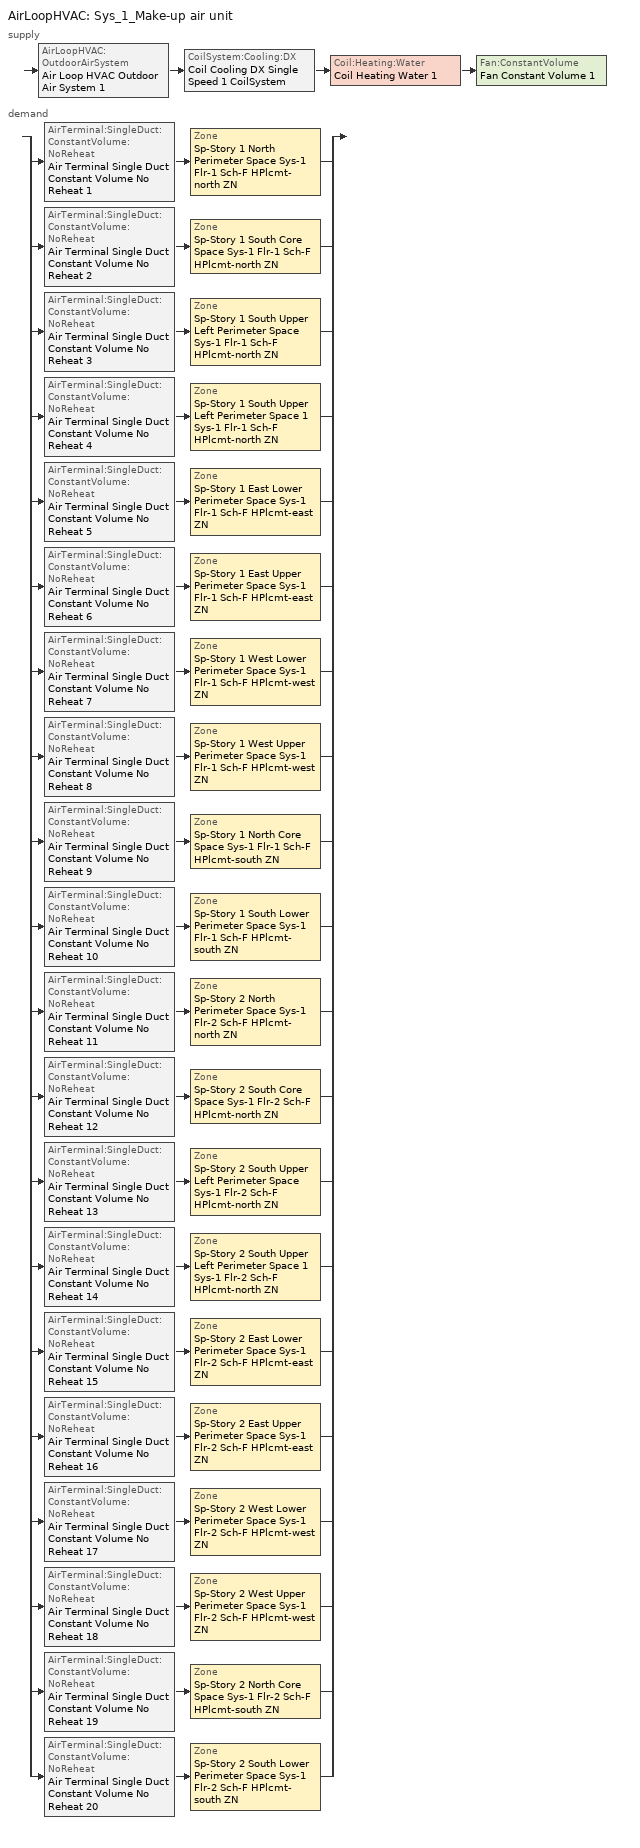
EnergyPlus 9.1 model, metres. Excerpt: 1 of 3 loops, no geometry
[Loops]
AirLoopHVAC 'Sys_1_Make-up air unit'
 supply: AirLoopHVAC:OutdoorAirSystem 'Air Loop HVAC Outdoor Air System 1' > CoilSystem:Cooling:DX 'Coil Cooling DX Single Speed 1 CoilSystem' > Coil:Heating:Water 'Coil Heating Water 1' > Fan:ConstantVolume 'Fan Constant Volume 1'
 demand: split
  | AirTerminal:SingleDuct:ConstantVolume:NoReheat 'Air Terminal Single Duct Constant Volume No Reheat 1' > Zone 'Sp-Story 1 North Perimeter Space Sys-1 Flr-1 Sch-F HPlcmt-north ZN'
  | AirTerminal:SingleDuct:ConstantVolume:NoReheat 'Air Terminal Single Duct Constant Volume No Reheat 2' > Zone 'Sp-Story 1 South Core Space Sys-1 Flr-1 Sch-F HPlcmt-north ZN'
  | AirTerminal:SingleDuct:ConstantVolume:NoReheat 'Air Terminal Single Duct Constant Volume No Reheat 3' > Zone 'Sp-Story 1 South Upper Left Perimeter Space Sys-1 Flr-1 Sch-F HPlcmt-north ZN'
  | AirTerminal:SingleDuct:ConstantVolume:NoReheat 'Air Terminal Single Duct Constant Volume No Reheat 4' > Zone 'Sp-Story 1 South Upper Left Perimeter Space 1 Sys-1 Flr-1 Sch-F HPlcmt-north ZN'
  | AirTerminal:SingleDuct:ConstantVolume:NoReheat 'Air Terminal Single Duct Constant Volume No Reheat 5' > Zone 'Sp-Story 1 East Lower Perimeter Space Sys-1 Flr-1 Sch-F HPlcmt-east ZN'
  | AirTerminal:SingleDuct:ConstantVolume:NoReheat 'Air Terminal Single Duct Constant Volume No Reheat 6' > Zone 'Sp-Story 1 East Upper Perimeter Space Sys-1 Flr-1 Sch-F HPlcmt-east ZN'
  | AirTerminal:SingleDuct:ConstantVolume:NoReheat 'Air Terminal Single Duct Constant Volume No Reheat 7' > Zone 'Sp-Story 1 West Lower Perimeter Space Sys-1 Flr-1 Sch-F HPlcmt-west ZN'
  | AirTerminal:SingleDuct:ConstantVolume:NoReheat 'Air Terminal Single Duct Constant Volume No Reheat 8' > Zone 'Sp-Story 1 West Upper Perimeter Space Sys-1 Flr-1 Sch-F HPlcmt-west ZN'
  | AirTerminal:SingleDuct:ConstantVolume:NoReheat 'Air Terminal Single Duct Constant Volume No Reheat 9' > Zone 'Sp-Story 1 North Core Space Sys-1 Flr-1 Sch-F HPlcmt-south ZN'
  | AirTerminal:SingleDuct:ConstantVolume:NoReheat 'Air Terminal Single Duct Constant Volume No Reheat 10' > Zone 'Sp-Story 1 South Lower Perimeter Space Sys-1 Flr-1 Sch-F HPlcmt-south ZN'
  | AirTerminal:SingleDuct:ConstantVolume:NoReheat 'Air Terminal Single Duct Constant Volume No Reheat 11' > Zone 'Sp-Story 2 North Perimeter Space Sys-1 Flr-2 Sch-F HPlcmt-north ZN'
  | AirTerminal:SingleDuct:ConstantVolume:NoReheat 'Air Terminal Single Duct Constant Volume No Reheat 12' > Zone 'Sp-Story 2 South Core Space Sys-1 Flr-2 Sch-F HPlcmt-north ZN'
  | AirTerminal:SingleDuct:ConstantVolume:NoReheat 'Air Terminal Single Duct Constant Volume No Reheat 13' > Zone 'Sp-Story 2 South Upper Left Perimeter Space Sys-1 Flr-2 Sch-F HPlcmt-north ZN'
  | AirTerminal:SingleDuct:ConstantVolume:NoReheat 'Air Terminal Single Duct Constant Volume No Reheat 14' > Zone 'Sp-Story 2 South Upper Left Perimeter Space 1 Sys-1 Flr-2 Sch-F HPlcmt-north ZN'
  | AirTerminal:SingleDuct:ConstantVolume:NoReheat 'Air Terminal Single Duct Constant Volume No Reheat 15' > Zone 'Sp-Story 2 East Lower Perimeter Space Sys-1 Flr-2 Sch-F HPlcmt-east ZN'
  | AirTerminal:SingleDuct:ConstantVolume:NoReheat 'Air Terminal Single Duct Constant Volume No Reheat 16' > Zone 'Sp-Story 2 East Upper Perimeter Space Sys-1 Flr-2 Sch-F HPlcmt-east ZN'
  | AirTerminal:SingleDuct:ConstantVolume:NoReheat 'Air Terminal Single Duct Constant Volume No Reheat 17' > Zone 'Sp-Story 2 West Lower Perimeter Space Sys-1 Flr-2 Sch-F HPlcmt-west ZN'
  | AirTerminal:SingleDuct:ConstantVolume:NoReheat 'Air Terminal Single Duct Constant Volume No Reheat 18' > Zone 'Sp-Story 2 West Upper Perimeter Space Sys-1 Flr-2 Sch-F HPlcmt-west ZN'
  | AirTerminal:SingleDuct:ConstantVolume:NoReheat 'Air Terminal Single Duct Constant Volume No Reheat 19' > Zone 'Sp-Story 2 North Core Space Sys-1 Flr-2 Sch-F HPlcmt-south ZN'
  | AirTerminal:SingleDuct:ConstantVolume:NoReheat 'Air Terminal Single Duct Constant Volume No Reheat 20' > Zone 'Sp-Story 2 South Lower Perimeter Space Sys-1 Flr-2 Sch-F HPlcmt-south ZN'
[ZoneControl:Thermostat] Control Object Type 1=ThermostatSetpoint:DualSetpoint
Name | Zone or ZoneList | Control Type Schedule | Control Name 1
Sp-Story 1 East Lower Perimeter Space Sys-1 Flr-1 Sch-F HPlcmt-east ZN Thermostat | Sp-Story 1 East Lower Perimeter Space Sys-1 Flr-1 Sch-F HPlcmt-east ZN | Sp-Story 1 East Lower Perimeter Space Sys-1 Flr-1 Sch-F HPlcmt-east ZN Thermostat Schedule | Hotel/Motel WholeBuilding Thermostat 46
Sp-Story 1 East Upper Perimeter Space Sys-1 Flr-1 Sch-F HPlcmt-east ZN Thermostat | Sp-Story 1 East Upper Perimeter Space Sys-1 Flr-1 Sch-F HPlcmt-east ZN | Sp-Story 1 East Upper Perimeter Space Sys-1 Flr-1 Sch-F HPlcmt-east ZN Thermostat Schedule | Hotel/Motel WholeBuilding Thermostat 47
Sp-Story 1 North Core Space Sys-1 Flr-1 Sch-F HPlcmt-south ZN Thermostat | Sp-Story 1 North Core Space Sys-1 Flr-1 Sch-F HPlcmt-south ZN | Sp-Story 1 North Core Space Sys-1 Flr-1 Sch-F HPlcmt-south ZN Thermostat Schedule | Hotel/Motel WholeBuilding Thermostat 50
Sp-Story 1 North Perimeter Space Sys-1 Flr-1 Sch-F HPlcmt-north ZN Thermostat | Sp-Story 1 North Perimeter Space Sys-1 Flr-1 Sch-F HPlcmt-north ZN | Sp-Story 1 North Perimeter Space Sys-1 Flr-1 Sch-F HPlcmt-north ZN Thermostat Schedule | Hotel/Motel WholeBuilding Thermostat 42
Sp-Story 1 South Core Space Sys-1 Flr-1 Sch-F HPlcmt-north ZN Thermostat | Sp-Story 1 South Core Space Sys-1 Flr-1 Sch-F HPlcmt-north ZN | Sp-Story 1 South Core Space Sys-1 Flr-1 Sch-F HPlcmt-north ZN Thermostat Schedule | Hotel/Motel WholeBuilding Thermostat 43
Sp-Story 1 South Lower Perimeter Space Sys-1 Flr-1 Sch-F HPlcmt-south ZN Thermostat | Sp-Story 1 South Lower Perimeter Space Sys-1 Flr-1 Sch-F HPlcmt-south ZN | Sp-Story 1 South Lower Perimeter Space Sys-1 Flr-1 Sch-F HPlcmt-south ZN Thermostat Schedule | Hotel/Motel WholeBuilding Thermostat 51
Sp-Story 1 South Upper Left Perimeter Space 1 Sys-1 Flr-1 Sch-F HPlcmt-north ZN Thermostat | Sp-Story 1 South Upper Left Perimeter Space 1 Sys-1 Flr-1 Sch-F HPlcmt-north ZN | Sp-Story 1 South Upper Left Perimeter Space 1 Sys-1 Flr-1 Sch-F HPlcmt-north ZN Thermostat Schedule | Hotel/Motel WholeBuilding Thermostat 45
Sp-Story 1 South Upper Left Perimeter Space Sys-1 Flr-1 Sch-F HPlcmt-north ZN Thermostat | Sp-Story 1 South Upper Left Perimeter Space Sys-1 Flr-1 Sch-F HPlcmt-north ZN | Sp-Story 1 South Upper Left Perimeter Space Sys-1 Flr-1 Sch-F HPlcmt-north ZN Thermostat Schedule | Hotel/Motel WholeBuilding Thermostat 44
Sp-Story 1 West Lower Perimeter Space Sys-1 Flr-1 Sch-F HPlcmt-west ZN Thermostat | Sp-Story 1 West Lower Perimeter Space Sys-1 Flr-1 Sch-F HPlcmt-west ZN | Sp-Story 1 West Lower Perimeter Space Sys-1 Flr-1 Sch-F HPlcmt-west ZN Thermostat Schedule | Hotel/Motel WholeBuilding Thermostat 48
Sp-Story 1 West Upper Perimeter Space Sys-1 Flr-1 Sch-F HPlcmt-west ZN Thermostat | Sp-Story 1 West Upper Perimeter Space Sys-1 Flr-1 Sch-F HPlcmt-west ZN | Sp-Story 1 West Upper Perimeter Space Sys-1 Flr-1 Sch-F HPlcmt-west ZN Thermostat Schedule | Hotel/Motel WholeBuilding Thermostat 49
Sp-Story 2 East Lower Perimeter Space Sys-1 Flr-2 Sch-F HPlcmt-east ZN Thermostat | Sp-Story 2 East Lower Perimeter Space Sys-1 Flr-2 Sch-F HPlcmt-east ZN | Sp-Story 2 East Lower Perimeter Space Sys-1 Flr-2 Sch-F HPlcmt-east ZN Thermostat Schedule | Hotel/Motel WholeBuilding Thermostat 56
Sp-Story 2 East Upper Perimeter Space Sys-1 Flr-2 Sch-F HPlcmt-east ZN Thermostat | Sp-Story 2 East Upper Perimeter Space Sys-1 Flr-2 Sch-F HPlcmt-east ZN | Sp-Story 2 East Upper Perimeter Space Sys-1 Flr-2 Sch-F HPlcmt-east ZN Thermostat Schedule | Hotel/Motel WholeBuilding Thermostat 57
Sp-Story 2 North Core Space Sys-1 Flr-2 Sch-F HPlcmt-south ZN Thermostat | Sp-Story 2 North Core Space Sys-1 Flr-2 Sch-F HPlcmt-south ZN | Sp-Story 2 North Core Space Sys-1 Flr-2 Sch-F HPlcmt-south ZN Thermostat Schedule | Hotel/Motel WholeBuilding Thermostat 60
Sp-Story 2 North Perimeter Space Sys-1 Flr-2 Sch-F HPlcmt-north ZN Thermostat | Sp-Story 2 North Perimeter Space Sys-1 Flr-2 Sch-F HPlcmt-north ZN | Sp-Story 2 North Perimeter Space Sys-1 Flr-2 Sch-F HPlcmt-north ZN Thermostat Schedule | Hotel/Motel WholeBuilding Thermostat 52
Sp-Story 2 South Core Space Sys-1 Flr-2 Sch-F HPlcmt-north ZN Thermostat | Sp-Story 2 South Core Space Sys-1 Flr-2 Sch-F HPlcmt-north ZN | Sp-Story 2 South Core Space Sys-1 Flr-2 Sch-F HPlcmt-north ZN Thermostat Schedule | Hotel/Motel WholeBuilding Thermostat 53
Sp-Story 2 South Lower Perimeter Space Sys-1 Flr-2 Sch-F HPlcmt-south ZN Thermostat | Sp-Story 2 South Lower Perimeter Space Sys-1 Flr-2 Sch-F HPlcmt-south ZN | Sp-Story 2 South Lower Perimeter Space Sys-1 Flr-2 Sch-F HPlcmt-south ZN Thermostat Schedule | Hotel/Motel WholeBuilding Thermostat 61
Sp-Story 2 South Upper Left Perimeter Space 1 Sys-1 Flr-2 Sch-F HPlcmt-north ZN Thermostat | Sp-Story 2 South Upper Left Perimeter Space 1 Sys-1 Flr-2 Sch-F HPlcmt-north ZN | Sp-Story 2 South Upper Left Perimeter Space 1 Sys-1 Flr-2 Sch-F HPlcmt-north ZN Thermostat Schedule | Hotel/Motel WholeBuilding Thermostat 55
Sp-Story 2 South Upper Left Perimeter Space Sys-1 Flr-2 Sch-F HPlcmt-north ZN Thermostat | Sp-Story 2 South Upper Left Perimeter Space Sys-1 Flr-2 Sch-F HPlcmt-north ZN | Sp-Story 2 South Upper Left Perimeter Space Sys-1 Flr-2 Sch-F HPlcmt-north ZN Thermostat Schedule | Hotel/Motel WholeBuilding Thermostat 54
Sp-Story 2 West Lower Perimeter Space Sys-1 Flr-2 Sch-F HPlcmt-west ZN Thermostat | Sp-Story 2 West Lower Perimeter Space Sys-1 Flr-2 Sch-F HPlcmt-west ZN | Sp-Story 2 West Lower Perimeter Space Sys-1 Flr-2 Sch-F HPlcmt-west ZN Thermostat Schedule | Hotel/Motel WholeBuilding Thermostat 58
Sp-Story 2 West Upper Perimeter Space Sys-1 Flr-2 Sch-F HPlcmt-west ZN Thermostat | Sp-Story 2 West Upper Perimeter Space Sys-1 Flr-2 Sch-F HPlcmt-west ZN | Sp-Story 2 West Upper Perimeter Space Sys-1 Flr-2 Sch-F HPlcmt-west ZN Thermostat Schedule | Hotel/Motel WholeBuilding Thermostat 59
[ThermostatSetpoint:DualSetpoint] Heating Setpoint Temperature Schedule=NECB-F-Thermostat Setpoint-Heating; Cooling Setpoint Temperature Schedule=NECB-F-Thermostat Setpoint-Cooling
Hotel/Motel WholeBuilding Thermostat 46; Hotel/Motel WholeBuilding Thermostat 47; Hotel/Motel WholeBuilding Thermostat 50; Hotel/Motel WholeBuilding Thermostat 42; Hotel/Motel WholeBuilding Thermostat 43; Hotel/Motel WholeBuilding Thermostat 51; Hotel/Motel WholeBuilding Thermostat 45; Hotel/Motel WholeBuilding Thermostat 44; Hotel/Motel WholeBuilding Thermostat 48; Hotel/Motel WholeBuilding Thermostat 49; Hotel/Motel WholeBuilding Thermostat 56; Hotel/Motel WholeBuilding Thermostat 57; Hotel/Motel WholeBuilding Thermostat 60; Hotel/Motel WholeBuilding Thermostat 52; Hotel/Motel WholeBuilding Thermostat 53; Hotel/Motel WholeBuilding Thermostat 61; Hotel/Motel WholeBuilding Thermostat 55; Hotel/Motel WholeBuilding Thermostat 54; Hotel/Motel WholeBuilding Thermostat 58; Hotel/Motel WholeBuilding Thermostat 59
[ZoneHVAC:PackagedTerminalAirConditioner] Availability Schedule=Always On Discrete; Cooling Supply Air Flow Rate {m3/s}=Autosize; Heating Supply Air Flow Rate {m3/s}=Autosize; No Load Supply Air Flow Rate {m3/s}=Autosize; Cooling Outdoor Air Flow Rate {m3/s}=1e-05; Heating Outdoor Air Flow Rate {m3/s}=1e-05; No Load Outdoor Air Flow Rate {m3/s}=1e-05; Fan Placement=DrawThrough
Name | Supply Air Fan | Heating Coil | Cooling Coil
Sp-Story 1 East Lower Perimeter Space Sys-1 Flr-1 Sch-F HPlcmt-east ZN PTAC | Fan Constant Volume 6 | Coil Heating Electric 5 | Coil Cooling DX Single Speed 6
Sp-Story 1 East Upper Perimeter Space Sys-1 Flr-1 Sch-F HPlcmt-east ZN PTAC | Fan Constant Volume 7 | Coil Heating Electric 6 | Coil Cooling DX Single Speed 7
Sp-Story 1 North Core Space Sys-1 Flr-1 Sch-F HPlcmt-south ZN PTAC | Fan Constant Volume 10 | Coil Heating Electric 9 | Coil Cooling DX Single Speed 10
Sp-Story 1 North Perimeter Space Sys-1 Flr-1 Sch-F HPlcmt-north ZN PTAC | Fan Constant Volume 2 | Coil Heating Electric 1 | Coil Cooling DX Single Speed 2
Sp-Story 1 South Core Space Sys-1 Flr-1 Sch-F HPlcmt-north ZN PTAC | Fan Constant Volume 3 | Coil Heating Electric 2 | Coil Cooling DX Single Speed 3
Sp-Story 1 South Lower Perimeter Space Sys-1 Flr-1 Sch-F HPlcmt-south ZN PTAC | Fan Constant Volume 11 | Coil Heating Electric 10 | Coil Cooling DX Single Speed 11
Sp-Story 1 South Upper Left Perimeter Space 1 Sys-1 Flr-1 Sch-F HPlcmt-north ZN PTAC | Fan Constant Volume 5 | Coil Heating Electric 4 | Coil Cooling DX Single Speed 5
Sp-Story 1 South Upper Left Perimeter Space Sys-1 Flr-1 Sch-F HPlcmt-north ZN PTAC | Fan Constant Volume 4 | Coil Heating Electric 3 | Coil Cooling DX Single Speed 4
Sp-Story 1 West Lower Perimeter Space Sys-1 Flr-1 Sch-F HPlcmt-west ZN PTAC | Fan Constant Volume 8 | Coil Heating Electric 7 | Coil Cooling DX Single Speed 8
Sp-Story 1 West Upper Perimeter Space Sys-1 Flr-1 Sch-F HPlcmt-west ZN PTAC | Fan Constant Volume 9 | Coil Heating Electric 8 | Coil Cooling DX Single Speed 9
Sp-Story 2 East Lower Perimeter Space Sys-1 Flr-2 Sch-F HPlcmt-east ZN PTAC | Fan Constant Volume 16 | Coil Heating Electric 15 | Coil Cooling DX Single Speed 16
Sp-Story 2 East Upper Perimeter Space Sys-1 Flr-2 Sch-F HPlcmt-east ZN PTAC | Fan Constant Volume 17 | Coil Heating Electric 16 | Coil Cooling DX Single Speed 17
Sp-Story 2 North Core Space Sys-1 Flr-2 Sch-F HPlcmt-south ZN PTAC | Fan Constant Volume 20 | Coil Heating Electric 19 | Coil Cooling DX Single Speed 20
Sp-Story 2 North Perimeter Space Sys-1 Flr-2 Sch-F HPlcmt-north ZN PTAC | Fan Constant Volume 12 | Coil Heating Electric 11 | Coil Cooling DX Single Speed 12
Sp-Story 2 South Core Space Sys-1 Flr-2 Sch-F HPlcmt-north ZN PTAC | Fan Constant Volume 13 | Coil Heating Electric 12 | Coil Cooling DX Single Speed 13
Sp-Story 2 South Lower Perimeter Space Sys-1 Flr-2 Sch-F HPlcmt-south ZN PTAC | Fan Constant Volume 21 | Coil Heating Electric 20 | Coil Cooling DX Single Speed 21
Sp-Story 2 South Upper Left Perimeter Space 1 Sys-1 Flr-2 Sch-F HPlcmt-north ZN PTAC | Fan Constant Volume 15 | Coil Heating Electric 14 | Coil Cooling DX Single Speed 15
Sp-Story 2 South Upper Left Perimeter Space Sys-1 Flr-2 Sch-F HPlcmt-north ZN PTAC | Fan Constant Volume 14 | Coil Heating Electric 13 | Coil Cooling DX Single Speed 14
Sp-Story 2 West Lower Perimeter Space Sys-1 Flr-2 Sch-F HPlcmt-west ZN PTAC | Fan Constant Volume 18 | Coil Heating Electric 17 | Coil Cooling DX Single Speed 18
Sp-Story 2 West Upper Perimeter Space Sys-1 Flr-2 Sch-F HPlcmt-west ZN PTAC | Fan Constant Volume 19 | Coil Heating Electric 18 | Coil Cooling DX Single Speed 19
[Fan:ConstantVolume] Availability Schedule=Always On Discrete; Fan Total Efficiency=0.7; Maximum Flow Rate {m3/s}=AutoSize; Motor Efficiency=0.9; Motor In Airstream Fraction=1
Name | Pressure Rise {Pa}
Fan Constant Volume 6; Fan Constant Volume 7; Fan Constant Volume 10; Fan Constant Volume 2; Fan Constant Volume 3; Fan Constant Volume 11; Fan Constant Volume 5; Fan Constant Volume 4; Fan Constant Volume 8; Fan Constant Volume 9; Fan Constant Volume 16; Fan Constant Volume 17; Fan Constant Volume 20; Fan Constant Volume 12; Fan Constant Volume 13; Fan Constant Volume 21; Fan Constant Volume 15; Fan Constant Volume 14; Fan Constant Volume 18; Fan Constant Volume 19 | 640
Fan Constant Volume 1 | 250
[Coil:Heating:Electric] Availability Schedule=ON_OFF_ALWAYS_OFF; Efficiency=1; Nominal Capacity {W}=Autosize
Coil Heating Electric 5; Coil Heating Electric 6; Coil Heating Electric 9; Coil Heating Electric 1; Coil Heating Electric 2; Coil Heating Electric 10; Coil Heating Electric 4; Coil Heating Electric 3; Coil Heating Electric 7; Coil Heating Electric 8; Coil Heating Electric 15; Coil Heating Electric 16; Coil Heating Electric 19; Coil Heating Electric 11; Coil Heating Electric 12; Coil Heating Electric 20; Coil Heating Electric 14; Coil Heating Electric 13; Coil Heating Electric 17; Coil Heating Electric 18
[Coil:Cooling:DX:SingleSpeed] Availability Schedule=Always On Discrete; Gross Rated Total Cooling Capacity {W}=Autosize; Gross Rated Sensible Heat Ratio=Autosize; Gross Rated Cooling COP {W/W}=3; Rated Air Flow Rate {m3/s}=Autosize; Rated Evaporator Fan Power Per Volume Flow Rate {W/(m3/s)}=773.3; Condenser Type=AirCooled; Evaporative Condenser Effectiveness=0; Evaporative Condenser Air Flow Rate {m3/s}=Autosize; Evaporative Condenser Pump Rated Power Consumption {W}=Autosize; Crankcase Heater Capacity {W}=0; Maximum Outdoor Dry-Bulb Temperature for Crankcase Heater Operation {C}=0; Basin Heater Capacity {W/K}=0; Basin Heater Setpoint Temperature {C}=10
Name | Total Cooling Capacity Function of Temperature Curve | Total Cooling Capacity Function of Flow Fraction Curve | Energy Input Ratio Function of Temperature Curve | Energy Input Ratio Function of Flow Fraction Curve | Part Load Fraction Correlation Curve
Coil Cooling DX Single Speed 6 | Curve Biquadratic 11 | Curve Quadratic 11 | Curve Biquadratic 12 | Curve Quadratic 12 | Curve Cubic 6
Coil Cooling DX Single Speed 7 | Curve Biquadratic 13 | Curve Quadratic 13 | Curve Biquadratic 14 | Curve Quadratic 14 | Curve Cubic 7
Coil Cooling DX Single Speed 10 | Curve Biquadratic 19 | Curve Quadratic 19 | Curve Biquadratic 20 | Curve Quadratic 20 | Curve Cubic 10
Coil Cooling DX Single Speed 2 | Curve Biquadratic 3 | Curve Quadratic 3 | Curve Biquadratic 4 | Curve Quadratic 4 | Curve Cubic 2
Coil Cooling DX Single Speed 3 | Curve Biquadratic 5 | Curve Quadratic 5 | Curve Biquadratic 6 | Curve Quadratic 6 | Curve Cubic 3
Coil Cooling DX Single Speed 11 | Curve Biquadratic 21 | Curve Quadratic 21 | Curve Biquadratic 22 | Curve Quadratic 22 | Curve Cubic 11
Coil Cooling DX Single Speed 5 | Curve Biquadratic 9 | Curve Quadratic 9 | Curve Biquadratic 10 | Curve Quadratic 10 | Curve Cubic 5
Coil Cooling DX Single Speed 4 | Curve Biquadratic 7 | Curve Quadratic 7 | Curve Biquadratic 8 | Curve Quadratic 8 | Curve Cubic 4
Coil Cooling DX Single Speed 8 | Curve Biquadratic 15 | Curve Quadratic 15 | Curve Biquadratic 16 | Curve Quadratic 16 | Curve Cubic 8
Coil Cooling DX Single Speed 9 | Curve Biquadratic 17 | Curve Quadratic 17 | Curve Biquadratic 18 | Curve Quadratic 18 | Curve Cubic 9
Coil Cooling DX Single Speed 16 | Curve Biquadratic 31 | Curve Quadratic 31 | Curve Biquadratic 32 | Curve Quadratic 32 | Curve Cubic 16
Coil Cooling DX Single Speed 17 | Curve Biquadratic 33 | Curve Quadratic 33 | Curve Biquadratic 34 | Curve Quadratic 34 | Curve Cubic 17
Coil Cooling DX Single Speed 20 | Curve Biquadratic 39 | Curve Quadratic 39 | Curve Biquadratic 40 | Curve Quadratic 40 | Curve Cubic 20
Coil Cooling DX Single Speed 12 | Curve Biquadratic 23 | Curve Quadratic 23 | Curve Biquadratic 24 | Curve Quadratic 24 | Curve Cubic 12
Coil Cooling DX Single Speed 13 | Curve Biquadratic 25 | Curve Quadratic 25 | Curve Biquadratic 26 | Curve Quadratic 26 | Curve Cubic 13
Coil Cooling DX Single Speed 21 | Curve Biquadratic 41 | Curve Quadratic 41 | Curve Biquadratic 42 | Curve Quadratic 42 | Curve Cubic 21
Coil Cooling DX Single Speed 15 | Curve Biquadratic 29 | Curve Quadratic 29 | Curve Biquadratic 30 | Curve Quadratic 30 | Curve Cubic 15
Coil Cooling DX Single Speed 14 | Curve Biquadratic 27 | Curve Quadratic 27 | Curve Biquadratic 28 | Curve Quadratic 28 | Curve Cubic 14
Coil Cooling DX Single Speed 18 | Curve Biquadratic 35 | Curve Quadratic 35 | Curve Biquadratic 36 | Curve Quadratic 36 | Curve Cubic 18
Coil Cooling DX Single Speed 19 | Curve Biquadratic 37 | Curve Quadratic 37 | Curve Biquadratic 38 | Curve Quadratic 38 | Curve Cubic 19
Coil Cooling DX Single Speed 1 | Curve Biquadratic 1 | Curve Quadratic 1 | Curve Biquadratic 2 | Curve Quadratic 2 | Curve Cubic 1
[AirTerminal:SingleDuct:ConstantVolume:NoReheat] Availability Schedule=Always On Discrete; Maximum Air Flow Rate {m3/s}=AutoSize
Air Terminal Single Duct Constant Volume No Reheat 5; Air Terminal Single Duct Constant Volume No Reheat 6; Air Terminal Single Duct Constant Volume No Reheat 9; Air Terminal Single Duct Constant Volume No Reheat 1; Air Terminal Single Duct Constant Volume No Reheat 2; Air Terminal Single Duct Constant Volume No Reheat 10; Air Terminal Single Duct Constant Volume No Reheat 4; Air Terminal Single Duct Constant Volume No Reheat 3; Air Terminal Single Duct Constant Volume No Reheat 7; Air Terminal Single Duct Constant Volume No Reheat 8; Air Terminal Single Duct Constant Volume No Reheat 15; Air Terminal Single Duct Constant Volume No Reheat 16; Air Terminal Single Duct Constant Volume No Reheat 19; Air Terminal Single Duct Constant Volume No Reheat 11; Air Terminal Single Duct Constant Volume No Reheat 12; Air Terminal Single Duct Constant Volume No Reheat 20; Air Terminal Single Duct Constant Volume No Reheat 14; Air Terminal Single Duct Constant Volume No Reheat 13; Air Terminal Single Duct Constant Volume No Reheat 17; Air Terminal Single Duct Constant Volume No Reheat 18
[Zone equipment]
Sp-Story 1 East Lower Perimeter Space Sys-1 Flr-1 Sch-F HPlcmt-east ZN: Sp-Story 1 East Lower Perimeter Space Sys-1 Flr-1 Sch-F HPlcmt-east ZN PTAC, Zone HVAC Baseboard Convective Water 5, Air Terminal Single Duct Constant Volume No Reheat 5
Sp-Story 1 East Upper Perimeter Space Sys-1 Flr-1 Sch-F HPlcmt-east ZN: Sp-Story 1 East Upper Perimeter Space Sys-1 Flr-1 Sch-F HPlcmt-east ZN PTAC, Zone HVAC Baseboard Convective Water 6, Air Terminal Single Duct Constant Volume No Reheat 6
Sp-Story 1 North Core Space Sys-1 Flr-1 Sch-F HPlcmt-south ZN: Sp-Story 1 North Core Space Sys-1 Flr-1 Sch-F HPlcmt-south ZN PTAC, Zone HVAC Baseboard Convective Water 9, Air Terminal Single Duct Constant Volume No Reheat 9
Sp-Story 1 North Perimeter Space Sys-1 Flr-1 Sch-F HPlcmt-north ZN: Sp-Story 1 North Perimeter Space Sys-1 Flr-1 Sch-F HPlcmt-north ZN PTAC, Zone HVAC Baseboard Convective Water 1, Air Terminal Single Duct Constant Volume No Reheat 1
Sp-Story 1 South Core Space Sys-1 Flr-1 Sch-F HPlcmt-north ZN: Sp-Story 1 South Core Space Sys-1 Flr-1 Sch-F HPlcmt-north ZN PTAC, Zone HVAC Baseboard Convective Water 2, Air Terminal Single Duct Constant Volume No Reheat 2
Sp-Story 1 South Lower Perimeter Space Sys-1 Flr-1 Sch-F HPlcmt-south ZN: Sp-Story 1 South Lower Perimeter Space Sys-1 Flr-1 Sch-F HPlcmt-south ZN PTAC, Zone HVAC Baseboard Convective Water 10, Air Terminal Single Duct Constant Volume No Reheat 10
Sp-Story 1 South Upper Left Perimeter Space 1 Sys-1 Flr-1 Sch-F HPlcmt-north ZN: Sp-Story 1 South Upper Left Perimeter Space 1 Sys-1 Flr-1 Sch-F HPlcmt-north ZN PTAC, Zone HVAC Baseboard Convective Water 4, Air Terminal Single Duct Constant Volume No Reheat 4
Sp-Story 1 South Upper Left Perimeter Space Sys-1 Flr-1 Sch-F HPlcmt-north ZN: Sp-Story 1 South Upper Left Perimeter Space Sys-1 Flr-1 Sch-F HPlcmt-north ZN PTAC, Zone HVAC Baseboard Convective Water 3, Air Terminal Single Duct Constant Volume No Reheat 3
Sp-Story 1 West Lower Perimeter Space Sys-1 Flr-1 Sch-F HPlcmt-west ZN: Sp-Story 1 West Lower Perimeter Space Sys-1 Flr-1 Sch-F HPlcmt-west ZN PTAC, Zone HVAC Baseboard Convective Water 7, Air Terminal Single Duct Constant Volume No Reheat 7
Sp-Story 1 West Upper Perimeter Space Sys-1 Flr-1 Sch-F HPlcmt-west ZN: Sp-Story 1 West Upper Perimeter Space Sys-1 Flr-1 Sch-F HPlcmt-west ZN PTAC, Zone HVAC Baseboard Convective Water 8, Air Terminal Single Duct Constant Volume No Reheat 8
Sp-Story 2 East Lower Perimeter Space Sys-1 Flr-2 Sch-F HPlcmt-east ZN: Sp-Story 2 East Lower Perimeter Space Sys-1 Flr-2 Sch-F HPlcmt-east ZN PTAC, Zone HVAC Baseboard Convective Water 15, Air Terminal Single Duct Constant Volume No Reheat 15
Sp-Story 2 East Upper Perimeter Space Sys-1 Flr-2 Sch-F HPlcmt-east ZN: Sp-Story 2 East Upper Perimeter Space Sys-1 Flr-2 Sch-F HPlcmt-east ZN PTAC, Zone HVAC Baseboard Convective Water 16, Air Terminal Single Duct Constant Volume No Reheat 16
Sp-Story 2 North Core Space Sys-1 Flr-2 Sch-F HPlcmt-south ZN: Sp-Story 2 North Core Space Sys-1 Flr-2 Sch-F HPlcmt-south ZN PTAC, Zone HVAC Baseboard Convective Water 19, Air Terminal Single Duct Constant Volume No Reheat 19
Sp-Story 2 North Perimeter Space Sys-1 Flr-2 Sch-F HPlcmt-north ZN: Sp-Story 2 North Perimeter Space Sys-1 Flr-2 Sch-F HPlcmt-north ZN PTAC, Zone HVAC Baseboard Convective Water 11, Air Terminal Single Duct Constant Volume No Reheat 11
Sp-Story 2 South Core Space Sys-1 Flr-2 Sch-F HPlcmt-north ZN: Sp-Story 2 South Core Space Sys-1 Flr-2 Sch-F HPlcmt-north ZN PTAC, Zone HVAC Baseboard Convective Water 12, Air Terminal Single Duct Constant Volume No Reheat 12
Sp-Story 2 South Lower Perimeter Space Sys-1 Flr-2 Sch-F HPlcmt-south ZN: Sp-Story 2 South Lower Perimeter Space Sys-1 Flr-2 Sch-F HPlcmt-south ZN PTAC, Zone HVAC Baseboard Convective Water 20, Air Terminal Single Duct Constant Volume No Reheat 20
Sp-Story 2 South Upper Left Perimeter Space 1 Sys-1 Flr-2 Sch-F HPlcmt-north ZN: Sp-Story 2 South Upper Left Perimeter Space 1 Sys-1 Flr-2 Sch-F HPlcmt-north ZN PTAC, Zone HVAC Baseboard Convective Water 14, Air Terminal Single Duct Constant Volume No Reheat 14
Sp-Story 2 South Upper Left Perimeter Space Sys-1 Flr-2 Sch-F HPlcmt-north ZN: Sp-Story 2 South Upper Left Perimeter Space Sys-1 Flr-2 Sch-F HPlcmt-north ZN PTAC, Zone HVAC Baseboard Convective Water 13, Air Terminal Single Duct Constant Volume No Reheat 13
Sp-Story 2 West Lower Perimeter Space Sys-1 Flr-2 Sch-F HPlcmt-west ZN: Sp-Story 2 West Lower Perimeter Space Sys-1 Flr-2 Sch-F HPlcmt-west ZN PTAC, Zone HVAC Baseboard Convective Water 17, Air Terminal Single Duct Constant Volume No Reheat 17
Sp-Story 2 West Upper Perimeter Space Sys-1 Flr-2 Sch-F HPlcmt-west ZN: Sp-Story 2 West Upper Perimeter Space Sys-1 Flr-2 Sch-F HPlcmt-west ZN PTAC, Zone HVAC Baseboard Convective Water 18, Air Terminal Single Duct Constant Volume No Reheat 18
[Sizing:Zone] Zone Cooling Design Supply Air Temperature Input Method=SupplyAirTemperature; Zone Cooling Design Supply Air Temperature {C}=13; Zone Cooling Design Supply Air Temperature Difference {deltaC}=11.11; Zone Heating Design Supply Air Temperature Input Method=SupplyAirTemperature; Zone Heating Design Supply Air Temperature {C}=43; Zone Heating Design Supply Air Temperature Difference {deltaC}=11.11; Zone Cooling Design Supply Air Humidity Ratio {kgWater/kgDryAir}=0.0085; Zone Heating Design Supply Air Humidity Ratio {kgWater/kgDryAir}=0.008; Design Specification Outdoor Air Object=Hotel/Motel WholeBuilding Ventilation; Zone Heating Sizing Factor=1.3; Zone Cooling Sizing Factor=1.1; Cooling Design Air Flow Method=DesignDay; Cooling Design Air Flow Rate {m3/s}=0; Cooling Minimum Air Flow per Zone Floor Area {m3/s-m2}=0.000762; Cooling Minimum Air Flow {m3/s}=0; Cooling Minimum Air Flow Fraction=0; Heating Design Air Flow Method=DesignDay; Heating Design Air Flow Rate {m3/s}=0; Heating Maximum Air Flow per Zone Floor Area {m3/s-m2}=0.002032; Heating Maximum Air Flow {m3/s}=0.141576; Heating Maximum Air Flow Fraction=0.3; Account for Dedicated Outdoor Air System=No
Name | Design Specification Zone Air Distribution Object
Sp-Story 1 East Lower Perimeter Space Sys-1 Flr-1 Sch-F HPlcmt-east ZN | Sp-Story 1 East Lower Perimeter Space Sys-1 Flr-1 Sch-F HPlcmt-east ZN Design Spec Zone Air Dist
Sp-Story 1 East Upper Perimeter Space Sys-1 Flr-1 Sch-F HPlcmt-east ZN | Sp-Story 1 East Upper Perimeter Space Sys-1 Flr-1 Sch-F HPlcmt-east ZN Design Spec Zone Air Dist
Sp-Story 1 North Core Space Sys-1 Flr-1 Sch-F HPlcmt-south ZN | Sp-Story 1 North Core Space Sys-1 Flr-1 Sch-F HPlcmt-south ZN Design Spec Zone Air Dist
Sp-Story 1 North Perimeter Space Sys-1 Flr-1 Sch-F HPlcmt-north ZN | Sp-Story 1 North Perimeter Space Sys-1 Flr-1 Sch-F HPlcmt-north ZN Design Spec Zone Air Dist
Sp-Story 1 South Core Space Sys-1 Flr-1 Sch-F HPlcmt-north ZN | Sp-Story 1 South Core Space Sys-1 Flr-1 Sch-F HPlcmt-north ZN Design Spec Zone Air Dist
Sp-Story 1 South Lower Perimeter Space Sys-1 Flr-1 Sch-F HPlcmt-south ZN | Sp-Story 1 South Lower Perimeter Space Sys-1 Flr-1 Sch-F HPlcmt-south ZN Design Spec Zone Air Dist
Sp-Story 1 South Upper Left Perimeter Space 1 Sys-1 Flr-1 Sch-F HPlcmt-north ZN | Sp-Story 1 South Upper Left Perimeter Space 1 Sys-1 Flr-1 Sch-F HPlcmt-north ZN Design Spec Zone Air Dist
Sp-Story 1 South Upper Left Perimeter Space Sys-1 Flr-1 Sch-F HPlcmt-north ZN | Sp-Story 1 South Upper Left Perimeter Space Sys-1 Flr-1 Sch-F HPlcmt-north ZN Design Spec Zone Air Dist
Sp-Story 1 West Lower Perimeter Space Sys-1 Flr-1 Sch-F HPlcmt-west ZN | Sp-Story 1 West Lower Perimeter Space Sys-1 Flr-1 Sch-F HPlcmt-west ZN Design Spec Zone Air Dist
Sp-Story 1 West Upper Perimeter Space Sys-1 Flr-1 Sch-F HPlcmt-west ZN | Sp-Story 1 West Upper Perimeter Space Sys-1 Flr-1 Sch-F HPlcmt-west ZN Design Spec Zone Air Dist
Sp-Story 2 East Lower Perimeter Space Sys-1 Flr-2 Sch-F HPlcmt-east ZN | Sp-Story 2 East Lower Perimeter Space Sys-1 Flr-2 Sch-F HPlcmt-east ZN Design Spec Zone Air Dist
Sp-Story 2 East Upper Perimeter Space Sys-1 Flr-2 Sch-F HPlcmt-east ZN | Sp-Story 2 East Upper Perimeter Space Sys-1 Flr-2 Sch-F HPlcmt-east ZN Design Spec Zone Air Dist
Sp-Story 2 North Core Space Sys-1 Flr-2 Sch-F HPlcmt-south ZN | Sp-Story 2 North Core Space Sys-1 Flr-2 Sch-F HPlcmt-south ZN Design Spec Zone Air Dist
Sp-Story 2 North Perimeter Space Sys-1 Flr-2 Sch-F HPlcmt-north ZN | Sp-Story 2 North Perimeter Space Sys-1 Flr-2 Sch-F HPlcmt-north ZN Design Spec Zone Air Dist
Sp-Story 2 South Core Space Sys-1 Flr-2 Sch-F HPlcmt-north ZN | Sp-Story 2 South Core Space Sys-1 Flr-2 Sch-F HPlcmt-north ZN Design Spec Zone Air Dist
Sp-Story 2 South Lower Perimeter Space Sys-1 Flr-2 Sch-F HPlcmt-south ZN | Sp-Story 2 South Lower Perimeter Space Sys-1 Flr-2 Sch-F HPlcmt-south ZN Design Spec Zone Air Dist
Sp-Story 2 South Upper Left Perimeter Space 1 Sys-1 Flr-2 Sch-F HPlcmt-north ZN | Sp-Story 2 South Upper Left Perimeter Space 1 Sys-1 Flr-2 Sch-F HPlcmt-north ZN Design Spec Zone Air Dist
Sp-Story 2 South Upper Left Perimeter Space Sys-1 Flr-2 Sch-F HPlcmt-north ZN | Sp-Story 2 South Upper Left Perimeter Space Sys-1 Flr-2 Sch-F HPlcmt-north ZN Design Spec Zone Air Dist
Sp-Story 2 West Lower Perimeter Space Sys-1 Flr-2 Sch-F HPlcmt-west ZN | Sp-Story 2 West Lower Perimeter Space Sys-1 Flr-2 Sch-F HPlcmt-west ZN Design Spec Zone Air Dist
Sp-Story 2 West Upper Perimeter Space Sys-1 Flr-2 Sch-F HPlcmt-west ZN | Sp-Story 2 West Upper Perimeter Space Sys-1 Flr-2 Sch-F HPlcmt-west ZN Design Spec Zone Air Dist
[DesignSpecification:ZoneAirDistribution] Zone Air Distribution Effectiveness in Cooling Mode=1; Zone Air Distribution Effectiveness in Heating Mode=1
Sp-Story 1 East Lower Perimeter Space Sys-1 Flr-1 Sch-F HPlcmt-east ZN Design Spec Zone Air Dist; Sp-Story 1 East Upper Perimeter Space Sys-1 Flr-1 Sch-F HPlcmt-east ZN Design Spec Zone Air Dist; Sp-Story 1 North Core Space Sys-1 Flr-1 Sch-F HPlcmt-south ZN Design Spec Zone Air Dist; Sp-Story 1 North Perimeter Space Sys-1 Flr-1 Sch-F HPlcmt-north ZN Design Spec Zone Air Dist; Sp-Story 1 South Core Space Sys-1 Flr-1 Sch-F HPlcmt-north ZN Design Spec Zone Air Dist; Sp-Story 1 South Lower Perimeter Space Sys-1 Flr-1 Sch-F HPlcmt-south ZN Design Spec Zone Air Dist; Sp-Story 1 South Upper Left Perimeter Space 1 Sys-1 Flr-1 Sch-F HPlcmt-north ZN Design Spec Zone Air Dist; Sp-Story 1 South Upper Left Perimeter Space Sys-1 Flr-1 Sch-F HPlcmt-north ZN Design Spec Zone Air Dist; Sp-Story 1 West Lower Perimeter Space Sys-1 Flr-1 Sch-F HPlcmt-west ZN Design Spec Zone Air Dist; Sp-Story 1 West Upper Perimeter Space Sys-1 Flr-1 Sch-F HPlcmt-west ZN Design Spec Zone Air Dist; Sp-Story 2 East Lower Perimeter Space Sys-1 Flr-2 Sch-F HPlcmt-east ZN Design Spec Zone Air Dist; Sp-Story 2 East Upper Perimeter Space Sys-1 Flr-2 Sch-F HPlcmt-east ZN Design Spec Zone Air Dist; Sp-Story 2 North Core Space Sys-1 Flr-2 Sch-F HPlcmt-south ZN Design Spec Zone Air Dist; Sp-Story 2 North Perimeter Space Sys-1 Flr-2 Sch-F HPlcmt-north ZN Design Spec Zone Air Dist; Sp-Story 2 South Core Space Sys-1 Flr-2 Sch-F HPlcmt-north ZN Design Spec Zone Air Dist; Sp-Story 2 South Lower Perimeter Space Sys-1 Flr-2 Sch-F HPlcmt-south ZN Design Spec Zone Air Dist; Sp-Story 2 South Upper Left Perimeter Space 1 Sys-1 Flr-2 Sch-F HPlcmt-north ZN Design Spec Zone Air Dist; Sp-Story 2 South Upper Left Perimeter Space Sys-1 Flr-2 Sch-F HPlcmt-north ZN Design Spec Zone Air Dist; Sp-Story 2 West Lower Perimeter Space Sys-1 Flr-2 Sch-F HPlcmt-west ZN Design Spec Zone Air Dist; Sp-Story 2 West Upper Perimeter Space Sys-1 Flr-2 Sch-F HPlcmt-west ZN Design Spec Zone Air Dist
[Controller:MechanicalVentilation]
Controller Mechanical Ventilation 1: Availability Schedule=Always On Discrete; Demand Controlled Ventilation=No; System Outdoor Air Method=ZoneSum; Zone Name 1=Sp-Story 1 East Lower Perimeter Space Sys-1 Flr-1 Sch-F HPlcmt-east ZN; Design Specification Outdoor Air Object Name 1=Hotel/Motel WholeBuilding Ventilation; Design Specification Zone Air Distribution Object Name 1=Sp-Story 1 East Lower Perimeter Space Sys-1 Flr-1 Sch-F HPlcmt-east ZN Design Spec Zone Air Dist; Zone Name 2=Sp-Story 1 East Upper Perimeter Space Sys-1 Flr-1 Sch-F HPlcmt-east ZN; Design Specification Outdoor Air Object Name 2=Hotel/Motel WholeBuilding Ventilation; Design Specification Zone Air Distribution Object Name 2=Sp-Story 1 East Upper Perimeter Space Sys-1 Flr-1 Sch-F HPlcmt-east ZN Design Spec Zone Air Dist; Zone Name 3=Sp-Story 1 North Core Space Sys-1 Flr-1 Sch-F HPlcmt-south ZN; Design Specification Outdoor Air Object Name 3=Hotel/Motel WholeBuilding Ventilation; Design Specification Zone Air Distribution Object Name 3=Sp-Story 1 North Core Space Sys-1 Flr-1 Sch-F HPlcmt-south ZN Design Spec Zone Air Dist; Zone Name 4=Sp-Story 1 North Perimeter Space Sys-1 Flr-1 Sch-F HPlcmt-north ZN; Design Specification Outdoor Air Object Name 4=Hotel/Motel WholeBuilding Ventilation; Design Specification Zone Air Distribution Object Name 4=Sp-Story 1 North Perimeter Space Sys-1 Flr-1 Sch-F HPlcmt-north ZN Design Spec Zone Air Dist; Zone Name 5=Sp-Story 1 South Core Space Sys-1 Flr-1 Sch-F HPlcmt-north ZN; Design Specification Outdoor Air Object Name 5=Hotel/Motel WholeBuilding Ventilation; Design Specification Zone Air Distribution Object Name 5=Sp-Story 1 South Core Space Sys-1 Flr-1 Sch-F HPlcmt-north ZN Design Spec Zone Air Dist; Zone Name 6=Sp-Story 1 South Lower Perimeter Space Sys-1 Flr-1 Sch-F HPlcmt-south ZN; Design Specification Outdoor Air Object Name 6=Hotel/Motel WholeBuilding Ventilation; Design Specification Zone Air Distribution Object Name 6=Sp-Story 1 South Lower Perimeter Space Sys-1 Flr-1 Sch-F HPlcmt-south ZN Design Spec Zone Air Dist; Zone Name 7=Sp-Story 1 South Upper Left Perimeter Space 1 Sys-1 Flr-1 Sch-F HPlcmt-north ZN; Design Specification Outdoor Air Object Name 7=Hotel/Motel WholeBuilding Ventilation; Design Specification Zone Air Distribution Object Name 7=Sp-Story 1 South Upper Left Perimeter Space 1 Sys-1 Flr-1 Sch-F HPlcmt-north ZN Design Spec Zone Air Dist; Zone Name 8=Sp-Story 1 South Upper Left Perimeter Space Sys-1 Flr-1 Sch-F HPlcmt-north ZN; Design Specification Outdoor Air Object Name 8=Hotel/Motel WholeBuilding Ventilation; Design Specification Zone Air Distribution Object Name 8=Sp-Story 1 South Upper Left Perimeter Space Sys-1 Flr-1 Sch-F HPlcmt-north ZN Design Spec Zone Air Dist; Zone Name 9=Sp-Story 1 West Lower Perimeter Space Sys-1 Flr-1 Sch-F HPlcmt-west ZN; Design Specification Outdoor Air Object Name 9=Hotel/Motel WholeBuilding Ventilation; Design Specification Zone Air Distribution Object Name 9=Sp-Story 1 West Lower Perimeter Space Sys-1 Flr-1 Sch-F HPlcmt-west ZN Design Spec Zone Air Dist; Zone Name 10=Sp-Story 1 West Upper Perimeter Space Sys-1 Flr-1 Sch-F HPlcmt-west ZN; Design Specification Outdoor Air Object Name 10=Hotel/Motel WholeBuilding Ventilation; Design Specification Zone Air Distribution Object Name 10=Sp-Story 1 West Upper Perimeter Space Sys-1 Flr-1 Sch-F HPlcmt-west ZN Design Spec Zone Air Dist; Zone Name 11=Sp-Story 2 East Lower Perimeter Space Sys-1 Flr-2 Sch-F HPlcmt-east ZN; Design Specification Outdoor Air Object Name 11=Hotel/Motel WholeBuilding Ventilation; Design Specification Zone Air Distribution Object Name 11=Sp-Story 2 East Lower Perimeter Space Sys-1 Flr-2 Sch-F HPlcmt-east ZN Design Spec Zone Air Dist; Zone Name 12=Sp-Story 2 East Upper Perimeter Space Sys-1 Flr-2 Sch-F HPlcmt-east ZN; Design Specification Outdoor Air Object Name 12=Hotel/Motel WholeBuilding Ventilation; Design Specification Zone Air Distribution Object Name 12=Sp-Story 2 East Upper Perimeter Space Sys-1 Flr-2 Sch-F HPlcmt-east ZN Design Spec Zone Air Dist; Zone Name 13=Sp-Story 2 North Core Space Sys-1 Flr-2 Sch-F HPlcmt-south ZN; Design Specification Outdoor Air Object Name 13=Hotel/Motel WholeBuilding Ventilation; Design Specification Zone Air Distribution Object Name 13=Sp-Story 2 North Core Space Sys-1 Flr-2 Sch-F HPlcmt-south ZN Design Spec Zone Air Dist; Zone Name 14=Sp-Story 2 North Perimeter Space Sys-1 Flr-2 Sch-F HPlcmt-north ZN; Design Specification Outdoor Air Object Name 14=Hotel/Motel WholeBuilding Ventilation; Design Specification Zone Air Distribution Object Name 14=Sp-Story 2 North Perimeter Space Sys-1 Flr-2 Sch-F HPlcmt-north ZN Design Spec Zone Air Dist; Zone Name 15=Sp-Story 2 South Core Space Sys-1 Flr-2 Sch-F HPlcmt-north ZN; Design Specification Outdoor Air Object Name 15=Hotel/Motel WholeBuilding Ventilation; Design Specification Zone Air Distribution Object Name 15=Sp-Story 2 South Core Space Sys-1 Flr-2 Sch-F HPlcmt-north ZN Design Spec Zone Air Dist; Zone Name 16=Sp-Story 2 South Lower Perimeter Space Sys-1 Flr-2 Sch-F HPlcmt-south ZN; Design Specification Outdoor Air Object Name 16=Hotel/Motel WholeBuilding Ventilation; Design Specification Zone Air Distribution Object Name 16=Sp-Story 2 South Lower Perimeter Space Sys-1 Flr-2 Sch-F HPlcmt-south ZN Design Spec Zone Air Dist; Zone Name 17=Sp-Story 2 South Upper Left Perimeter Space 1 Sys-1 Flr-2 Sch-F HPlcmt-north ZN; Design Specification Outdoor Air Object Name 17=Hotel/Motel WholeBuilding Ventilation; Design Specification Zone Air Distribution Object Name 17=Sp-Story 2 South Upper Left Perimeter Space 1 Sys-1 Flr-2 Sch-F HPlcmt-north ZN Design Spec Zone Air Dist; Zone Name 18=Sp-Story 2 South Upper Left Perimeter Space Sys-1 Flr-2 Sch-F HPlcmt-north ZN; Design Specification Outdoor Air Object Name 18=Hotel/Motel WholeBuilding Ventilation; Design Specification Zone Air Distribution Object Name 18=Sp-Story 2 South Upper Left Perimeter Space Sys-1 Flr-2 Sch-F HPlcmt-north ZN Design Spec Zone Air Dist; Zone Name 19=Sp-Story 2 West Lower Perimeter Space Sys-1 Flr-2 Sch-F HPlcmt-west ZN; Design Specification Outdoor Air Object Name 19=Hotel/Motel WholeBuilding Ventilation; Design Specification Zone Air Distribution Object Name 19=Sp-Story 2 West Lower Perimeter Space Sys-1 Flr-2 Sch-F HPlcmt-west ZN Design Spec Zone Air Dist; Zone Name 20=Sp-Story 2 West Upper Perimeter Space Sys-1 Flr-2 Sch-F HPlcmt-west ZN; Design Specification Outdoor Air Object Name 20=Hotel/Motel WholeBuilding Ventilation; Design Specification Zone Air Distribution Object Name 20=Sp-Story 2 West Upper Perimeter Space Sys-1 Flr-2 Sch-F HPlcmt-west ZN Design Spec Zone Air Dist
[DesignSpecification:OutdoorAir]
Hotel/Motel WholeBuilding Ventilation: Outdoor Air Method=Sum; Outdoor Air Flow per Person {m3/s-person}=0; Outdoor Air Flow per Zone Floor Area {m3/s-m2}=0.00040132; Outdoor Air Flow per Zone {m3/s}=0; Outdoor Air Flow Air Changes per Hour {1/hr}=0
[AirLoopHVAC]
Sys_1_Make-up air unit: Design Supply Air Flow Rate {m3/s}=AutoSize
[Sizing:System]
Sys_1_Make-up air unit: Type of Load to Size On=VentilationRequirement; Design Outdoor Air Flow Rate {m3/s}=Autosize; Central Heating Maximum System Air Flow Ratio=1; Preheat Design Temperature {C}=7; Preheat Design Humidity Ratio {kgWater/kgDryAir}=0.008; Precool Design Temperature {C}=13; Precool Design Humidity Ratio {kgWater/kgDryAir}=0.008; Central Cooling Design Supply Air Temperature {C}=13; Central Heating Design Supply Air Temperature {C}=43; Type of Zone Sum to Use=NonCoincident; 100% Outdoor Air in Cooling=Yes; 100% Outdoor Air in Heating=Yes; Central Cooling Design Supply Air Humidity Ratio {kgWater/kgDryAir}=0.0085; Central Heating Design Supply Air Humidity Ratio {kgWater/kgDryAir}=0.008; Cooling Supply Air Flow Rate Method=DesignDay; Cooling Supply Air Flow Rate {m3/s}=0; Cooling Supply Air Flow Rate Per Floor Area {m3/s-m2}=0.00996765; Cooling Fraction of Autosized Cooling Supply Air Flow Rate=1; Cooling Supply Air Flow Rate Per Unit Cooling Capacity {m3/s-W}=3.94755e-05; Heating Supply Air Flow Rate Method=DesignDay; Heating Supply Air Flow Rate {m3/s}=0; Heating Supply Air Flow Rate Per Floor Area {m3/s-m2}=0.00996765; Heating Fraction of Autosized Heating Supply Air Flow Rate=1; Heating Fraction of Autosized Cooling Supply Air Flow Rate=1; Heating Supply Air Flow Rate Per Unit Heating Capacity {m3/s-W}=3.15882e-05; System Outdoor Air Method=ZoneSum; Zone Maximum Outdoor Air Fraction=1; Cooling Design Capacity Method=CoolingDesignCapacity; Cooling Design Capacity {W}=Autosize; Cooling Design Capacity Per Floor Area {W/m2}=234.7; Fraction of Autosized Cooling Design Capacity=1; Heating Design Capacity Method=HeatingDesignCapacity; Heating Design Capacity {W}=Autosize; Heating Design Capacity Per Floor Area {W/m2}=157; Fraction of Autosized Heating Design Capacity=1; Central Cooling Capacity Control Method=OnOff
[Controller:WaterCoil]
Controller Water Coil 1: Control Variable=Temperature; Action=Normal; Actuator Variable=Flow; Controller Convergence Tolerance {deltaC}=Autosize; Maximum Actuated Flow {m3/s}=Autosize; Minimum Actuated Flow {m3/s}=0
[Controller:OutdoorAir]
Controller Outdoor Air 1: Minimum Outdoor Air Flow Rate {m3/s}=Autosize; Maximum Outdoor Air Flow Rate {m3/s}=Autosize; Economizer Control Type=NoEconomizer; Economizer Control Action Type=ModulateFlow; Economizer Maximum Limit Dry-Bulb Temperature {C}=28; Economizer Maximum Limit Enthalpy {J/kg}=64000; Economizer Minimum Limit Dry-Bulb Temperature {C}=-100; Lockout Type=NoLockout; Minimum Limit Type=FixedMinimum; Mechanical Ventilation Controller=Controller Mechanical Ventilation 1; High Humidity Control=No; Control High Indoor Humidity Based on Outdoor Humidity Ratio=Yes; Heat Recovery Bypass Control Type=BypassWhenWithinEconomizerLimits
[SetpointManager:MixedAir] Control Variable=Temperature
Node 44 OS Default SPM; Node 43 OS Default SPM; Node 42 OS Default SPM
[CoilSystem:Cooling:DX]
Coil Cooling DX Single Speed 1 CoilSystem: Availability Schedule=Always On Discrete; Cooling Coil=Coil Cooling DX Single Speed 1
[Coil:Heating:Water]
Coil Heating Water 1: Availability Schedule=Always On Discrete; U-Factor Times Area Value {W/K}=Autosize; Maximum Water Flow Rate {m3/s}=Autosize; Performance Input Method=UFactorTimesAreaAndDesignWaterFlowRate; Rated Capacity {W}=Autosize; Rated Inlet Water Temperature {C}=82.2; Rated Inlet Air Temperature {C}=16.6; Rated Outlet Water Temperature {C}=71.1; Rated Outlet Air Temperature {C}=32.2; Rated Ratio for Air and Water Convection=0.5
[SetpointManager:Scheduled]
Setpoint Manager Scheduled 1: Control Variable=Temperature; Schedule=Makeup-Air Unit Supply Air Temp
[Schedule:Compact]
Sp-Story 1 East Lower Perimeter Space Sys-1 Flr-1 Sch-F HPlcmt-east ZN Thermostat Schedule; Sp-Story 1 East Upper Perimeter Space Sys-1 Flr-1 Sch-F HPlcmt-east ZN Thermostat Schedule; Sp-Story 1 North Core Space Sys-1 Flr-1 Sch-F HPlcmt-south ZN Thermostat Schedule; Sp-Story 1 North Perimeter Space Sys-1 Flr-1 Sch-F HPlcmt-north ZN Thermostat Schedule; Sp-Story 1 South Core Space Sys-1 Flr-1 Sch-F HPlcmt-north ZN Thermostat Schedule; Sp-Story 1 South Lower Perimeter Space Sys-1 Flr-1 Sch-F HPlcmt-south ZN Thermostat Schedule; Sp-Story 1 South Upper Left Perimeter Space 1 Sys-1 Flr-1 Sch-F HPlcmt-north ZN Thermostat Schedule; Sp-Story 1 South Upper Left Perimeter Space Sys-1 Flr-1 Sch-F HPlcmt-north ZN Thermostat Schedule; Sp-Story 1 West Lower Perimeter Space Sys-1 Flr-1 Sch-F HPlcmt-west ZN Thermostat Schedule; Sp-Story 1 West Upper Perimeter Space Sys-1 Flr-1 Sch-F HPlcmt-west ZN Thermostat Schedule; Sp-Story 2 East Lower Perimeter Space Sys-1 Flr-2 Sch-F HPlcmt-east ZN Thermostat Schedule; Sp-Story 2 East Upper Perimeter Space Sys-1 Flr-2 Sch-F HPlcmt-east ZN Thermostat Schedule; Sp-Story 2 North Core Space Sys-1 Flr-2 Sch-F HPlcmt-south ZN Thermostat Schedule; Sp-Story 2 North Perimeter Space Sys-1 Flr-2 Sch-F HPlcmt-north ZN Thermostat Schedule; Sp-Story 2 South Core Space Sys-1 Flr-2 Sch-F HPlcmt-north ZN Thermostat Schedule; Sp-Story 2 South Lower Perimeter Space Sys-1 Flr-2 Sch-F HPlcmt-south ZN Thermostat Schedule; Sp-Story 2 South Upper Left Perimeter Space 1 Sys-1 Flr-2 Sch-F HPlcmt-north ZN Thermostat Schedule; Sp-Story 2 South Upper Left Perimeter Space Sys-1 Flr-2 Sch-F HPlcmt-north ZN Thermostat Schedule; Sp-Story 2 West Lower Perimeter Space Sys-1 Flr-2 Sch-F HPlcmt-west ZN Thermostat Schedule; Sp-Story 2 West Upper Perimeter Space Sys-1 Flr-2 Sch-F HPlcmt-west ZN Thermostat Schedule: Through: 12/31, For: AllDays, Until: 24:00, 4
[Schedule:Day:Interval]
NECB-F-Thermostat Setpoint-Heating Sun|Hol Day; NECB-F-Thermostat Setpoint-Heating Default|Wkdy Day; NECB-F-Thermostat Setpoint-Heating Sat Day; NECB-F-Thermostat Setpoint-Heating Default: No, 01:00, 22, 07:00, 18, 08:00, 20, 24:00, 22
NECB-F-Thermostat Setpoint-Cooling Sun|Hol Day; NECB-F-Thermostat Setpoint-Cooling Default|Wkdy Day; NECB-F-Thermostat Setpoint-Cooling Sat Day; NECB-F-Thermostat Setpoint-Cooling Default: No, 24:00, 24
sunON_OFF_ALWAYS_OFF 1; wkdON_OFF_ALWAYS_OFF 1; satON_OFF_ALWAYS_OFF 1; Schedule Day 3: No, 01:00, 0, 02:00, 0, 03:00, 0, 04:00, 0, 05:00, 0, 06:00, 0, 07:00, 0, 08:00, 0, 09:00, 0, 10:00, 0, 11:00, 0, 12:00, 0, 13:00, 0, 14:00, 0, 15:00, 0, 16:00, 0, 17:00, 0, 18:00, 0, 19:00, 0, 20:00, 0, 21:00, 0, 22:00, 0, 23:00, 0, 24:00, 0
Makeup Air Unit Supply Air Temp Default: No, 24:00, 20
[Schedule:Week:Daily]
NECB-F-Thermostat Setpoint-Heating Week Rule - Jan1-Dec31: NECB-F-Thermostat Setpoint-Heating Sun|Hol Day, NECB-F-Thermostat Setpoint-Heating Default|Wkdy Day, NECB-F-Thermostat Setpoint-Heating Default|Wkdy Day, NECB-F-Thermostat Setpoint-Heating Default|Wkdy Day, NECB-F-Thermostat Setpoint-Heating Default|Wkdy Day, NECB-F-Thermostat Setpoint-Heating Default|Wkdy Day, NECB-F-Thermostat Setpoint-Heating Sat Day, NECB-F-Thermostat Setpoint-Heating Default, NECB-F-Thermostat Setpoint-Heating Default, NECB-F-Thermostat Setpoint-Heating Default, NECB-F-Thermostat Setpoint-Heating Default, NECB-F-Thermostat Setpoint-Heating Default
NECB-F-Thermostat Setpoint-Cooling Week Rule - Jan1-Dec31: NECB-F-Thermostat Setpoint-Cooling Sun|Hol Day, NECB-F-Thermostat Setpoint-Cooling Default|Wkdy Day, NECB-F-Thermostat Setpoint-Cooling Default|Wkdy Day, NECB-F-Thermostat Setpoint-Cooling Default|Wkdy Day, NECB-F-Thermostat Setpoint-Cooling Default|Wkdy Day, NECB-F-Thermostat Setpoint-Cooling Default|Wkdy Day, NECB-F-Thermostat Setpoint-Cooling Sat Day, NECB-F-Thermostat Setpoint-Cooling Default, NECB-F-Thermostat Setpoint-Cooling Default, NECB-F-Thermostat Setpoint-Cooling Default, NECB-F-Thermostat Setpoint-Cooling Default, NECB-F-Thermostat Setpoint-Cooling Default
ON_OFF_ALWAYS_OFF Week Rule - Jan1-Dec31: sunON_OFF_ALWAYS_OFF 1, wkdON_OFF_ALWAYS_OFF 1, wkdON_OFF_ALWAYS_OFF 1, wkdON_OFF_ALWAYS_OFF 1, wkdON_OFF_ALWAYS_OFF 1, wkdON_OFF_ALWAYS_OFF 1, satON_OFF_ALWAYS_OFF 1, Schedule Day 3, Schedule Day 3, Schedule Day 3, Schedule Day 3, Schedule Day 3
Makeup-Air Unit Supply Air Temp Week Rule - Jan1-Dec31: Makeup Air Unit Supply Air Temp Default, Makeup Air Unit Supply Air Temp Default, Makeup Air Unit Supply Air Temp Default, Makeup Air Unit Supply Air Temp Default, Makeup Air Unit Supply Air Temp Default, Makeup Air Unit Supply Air Temp Default, Makeup Air Unit Supply Air Temp Default, Makeup Air Unit Supply Air Temp Default, Makeup Air Unit Supply Air Temp Default, Makeup Air Unit Supply Air Temp Default, Makeup Air Unit Supply Air Temp Default, Makeup Air Unit Supply Air Temp Default
[Schedule:Year]
NECB-F-Thermostat Setpoint-Heating: NECB-F-Thermostat Setpoint-Heating Week Rule - Jan1-Dec31, 1, 1, 12, 31
NECB-F-Thermostat Setpoint-Cooling: NECB-F-Thermostat Setpoint-Cooling Week Rule - Jan1-Dec31, 1, 1, 12, 31
ON_OFF_ALWAYS_OFF: ON_OFF_ALWAYS_OFF Week Rule - Jan1-Dec31, 1, 1, 12, 31
Makeup-Air Unit Supply Air Temp: Makeup-Air Unit Supply Air Temp Week Rule - Jan1-Dec31, 1, 1, 12, 31
[Schedule:Constant]
Always On Discrete: Hourly Value=1
[Curve:Biquadratic] Minimum Value of x {BasedOnField A2}=13; Maximum Value of x {BasedOnField A2}=24; Minimum Value of y {BasedOnField A3}=24; Maximum Value of y {BasedOnField A3}=46
Name | Coefficient1 Constant | Coefficient2 x | Coefficient3 x**2 | Coefficient4 y | Coefficient5 y**2 | Coefficient6 x*y
Curve Biquadratic 11; Curve Biquadratic 13; Curve Biquadratic 19; Curve Biquadratic 3; Curve Biquadratic 5; Curve Biquadratic 21; Curve Biquadratic 9; Curve Biquadratic 7; Curve Biquadratic 15; Curve Biquadratic 17; Curve Biquadratic 31; Curve Biquadratic 33; Curve Biquadratic 39; Curve Biquadratic 23; Curve Biquadratic 25; Curve Biquadratic 41; Curve Biquadratic 29; Curve Biquadratic 27; Curve Biquadratic 35; Curve Biquadratic 37; Curve Biquadratic 1 | 0.867905 | 0.0142459 | 0.000554364 | -0.00755748 | 3.3048e-05 | -0.000191808
Curve Biquadratic 12; Curve Biquadratic 14; Curve Biquadratic 20; Curve Biquadratic 4; Curve Biquadratic 6; Curve Biquadratic 22; Curve Biquadratic 10; Curve Biquadratic 8; Curve Biquadratic 16; Curve Biquadratic 18; Curve Biquadratic 32; Curve Biquadratic 34; Curve Biquadratic 40; Curve Biquadratic 24; Curve Biquadratic 26; Curve Biquadratic 42; Curve Biquadratic 30; Curve Biquadratic 28; Curve Biquadratic 36; Curve Biquadratic 38; Curve Biquadratic 2 | 0.116936 | 0.0284933 | -0.000411156 | 0.0214108 | 0.000161028 | -0.000679104
[Curve:Quadratic] Coefficient1 Constant=1; Coefficient2 x=0; Coefficient3 x**2=0; Minimum Value of x {BasedOnField A2}=0; Maximum Value of x {BasedOnField A2}=1
Curve Quadratic 11; Curve Quadratic 12; Curve Quadratic 13; Curve Quadratic 14; Curve Quadratic 19; Curve Quadratic 20; Curve Quadratic 3; Curve Quadratic 4; Curve Quadratic 5; Curve Quadratic 6; Curve Quadratic 21; Curve Quadratic 22; Curve Quadratic 9; Curve Quadratic 10; Curve Quadratic 7; Curve Quadratic 8; Curve Quadratic 15; Curve Quadratic 16; Curve Quadratic 17; Curve Quadratic 18; Curve Quadratic 31; Curve Quadratic 32; Curve Quadratic 33; Curve Quadratic 34; Curve Quadratic 39; Curve Quadratic 40; Curve Quadratic 23; Curve Quadratic 24; Curve Quadratic 25; Curve Quadratic 26; Curve Quadratic 41; Curve Quadratic 42; Curve Quadratic 29; Curve Quadratic 30; Curve Quadratic 27; Curve Quadratic 28; Curve Quadratic 35; Curve Quadratic 36; Curve Quadratic 37; Curve Quadratic 38; Curve Quadratic 1; Curve Quadratic 2
[Curve:Cubic] Coefficient1 Constant=0.0277; Coefficient2 x=4.9151; Coefficient3 x**2=-8.184; Coefficient4 x**3=4.2702; Minimum Value of x {BasedOnField A2}=0.7; Maximum Value of x {BasedOnField A2}=1
Curve Cubic 6; Curve Cubic 7; Curve Cubic 10; Curve Cubic 2; Curve Cubic 3; Curve Cubic 11; Curve Cubic 5; Curve Cubic 4; Curve Cubic 8; Curve Cubic 9; Curve Cubic 16; Curve Cubic 17; Curve Cubic 20; Curve Cubic 12; Curve Cubic 13; Curve Cubic 21; Curve Cubic 15; Curve Cubic 14; Curve Cubic 18; Curve Cubic 19; Curve Cubic 1
